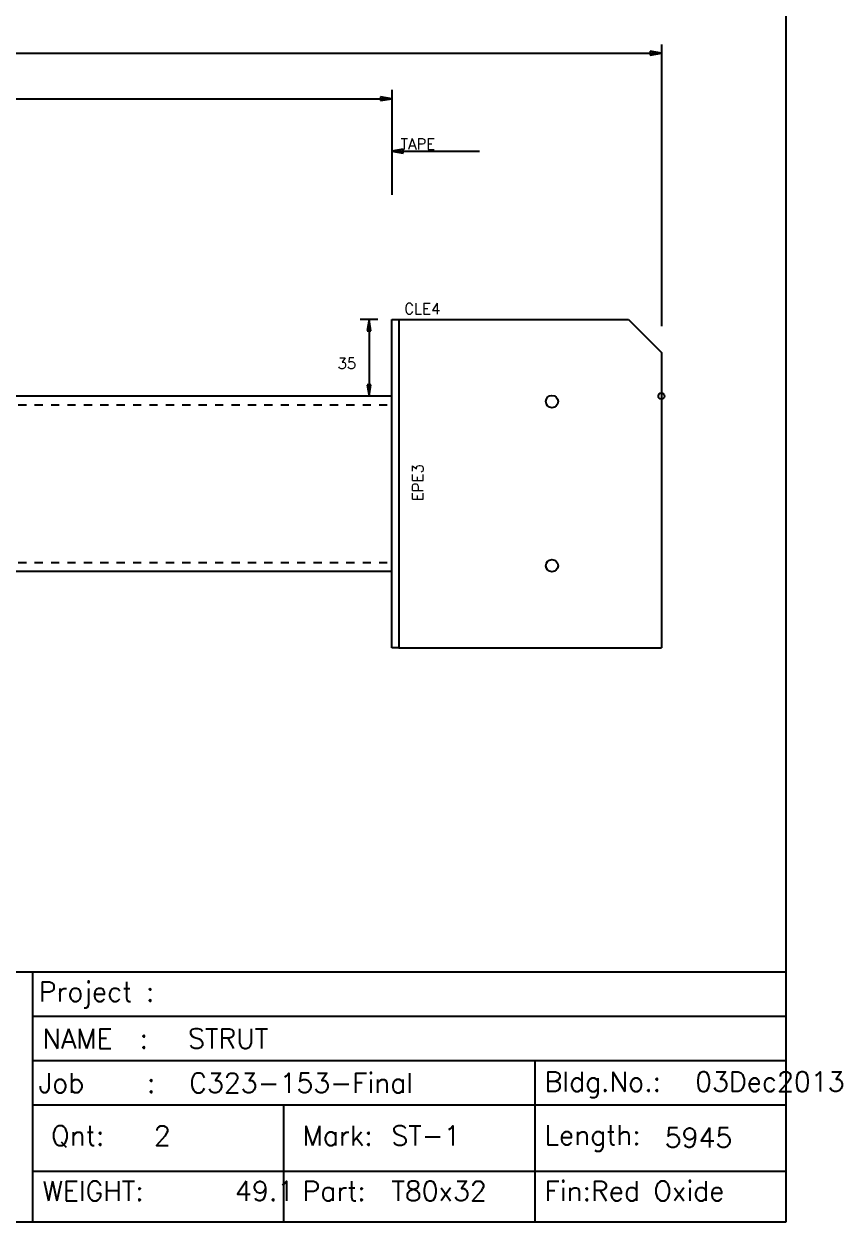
# Model space of a CAD drawing. Extents: x 0 to 428, y 0 to 297.
# Drawn here: x 309.5 to 428.2, y 0 to 173.9 of the extents above; entities that cross this region are included whole.
import ezdxf

# ---------------------------------------------------------------- set-up
doc = ezdxf.new("R2010")
doc.units = 0
doc.linetypes.add('CONTIN', pattern=[0])
doc.linetypes.add('DASHED', pattern=[2.38, 1.19, -1.19])
doc.layers.get('0').update_dxf_attribs({"linetype": 'CONTIN'})
for name, color, linetype in [('1', 7, 'CONTIN'), ('11', 7, 'CONTIN'), ('12', 2, 'CONTIN'), ('13', 2, 'CONTIN'), ('15', 6, 'CONTIN'), ('2', 7, 'CONTIN'), ('22', 7, 'CONTIN'), ('3', 1, 'CONTIN'), ('7', 3, 'DASHED')]:
    doc.layers.add(name, color=color, linetype=linetype)
doc.styles.add('SIMPLEX', font='SIMPLEX')

# ---------------------------------------------------------------- blocks, each defined once
blk = doc.blocks.new('CZEBORDR')
at = {"layer": '22'}
for p, q in [((420, 297), (420, 0)), ((420, 0), (0, 0))]:
    blk.add_line(p, q, dxfattribs=at)
blk = doc.blocks.new('LOGO')
at = {"linetype": 'CONTINUOUS'}
for p, q in [((-230.55, 36.3), (0, 36.3)), ((-138.23, 36.3), (0, 36.3)), ((-138.23, 36.3), (-109.26, 36.3)), ((-109.26, 36.3), (-109.26, 0)), ((-109.26, 36.3), (0, 36.3)), ((0, 36.3), (0, 0)), ((-109.26, 29.89), (0, 29.89)), ((-109.26, 23.45), (0, 23.45)), ((-36.42, 23.45), (-36.42, 0)), ((-109.26, 17.01), (0, 17.01)), ((-72.84, 17.01), (-72.84, 0)), ((-109.26, 7.37), (0, 7.37)), ((0, 0), (-230.55, 0)), ((-109.26, 0), (-138.23, 0))]:
    blk.add_line(p, q, dxfattribs=at)
at = {"layer": '22'}
for p, q in [((0, 297), (0, 0)), ((0, 0), (-420, 0))]:
    blk.add_line(p, q, dxfattribs=at)
at = {"style": 'SIMPLEX'}
for s, height, p in [('Project :', 2.857, (-108.38, 32.01)), ('NAME  :', 2.857, (-107.83, 25.21)), ('STRUT', 2.857, (-86.71, 25.21)), ('Job    :', 2.857, (-108.38, 18.77)), ('C323-153-Final', 2.8575, (-86.53, 18.77)), ('Bldg.No.:', 2.857, (-34.99, 18.96)), ('03Dec2013', 2.857, (-13.14, 18.96)), ('Qnt:', 2.857, (-106.58, 11.12)), ('   2', 2.857, (-98.06, 11.12)), ('Mark:', 2.857, (-70.1, 11.12)), ('ST-1', 2.857, (-57.21, 11.12)), ('Length:', 2.857, (-34.99, 11.2)), ('5945', 2.857, (-17.55, 10.83)), ('WEIGHT:', 2.857, (-107.83, 3.08)), ('     49.1', 2.857, (-90.53, 3.08)), ('Part:', 2.857, (-70.1, 3.08)), ('T80x32', 2.857, (-57.21, 3.08)), ('Fin:Red Oxide', 2.8575, (-34.99, 3.08))]:
    blk.add_text(s, height=height, dxfattribs=at).set_placement(p)
blk = doc.blocks.new('ARROW')
at = {"layer": '2'}
for p, q in [((0, 0), (-1.651, 0.275)), ((-1.651, 0.275), (-1.651, -0.275)), ((-1.651, -0.275), (0, 0))]:
    blk.add_line(p, q, dxfattribs=at)
blk = doc.blocks.new('MAG_CRCL')
at = {"layer": '15'}
blk.add_circle((0, 0), 0.889, dxfattribs=at)
blk = doc.blocks.new('BSEPLT')
at = {"layer": '12'}
for p, q in [((-0.508, 0), (0.508, 0)), ((-0.508, -12.7), (-0.508, 0)), ((0.508, 0), (0.508, -12.7)), ((0.508, -12.7), (-0.508, -12.7))]:
    blk.add_line(p, q, dxfattribs=at)
blk = doc.blocks.new('RED_CRCL')
at = {"layer": '3'}
blk.add_circle((0, 0), 0.889, dxfattribs=at)
blk = doc.blocks.new('CZEPIECE')
at = {"layer": '1'}
for p, q in [((362.85, 55.88), (82.55, 55.88)), ((362.85, 30.48), (362.85, 55.88)), ((82.55, 30.48), (362.85, 30.48))]:
    blk.add_line(p, q, dxfattribs=at)
at = {"layer": '13'}
for p, q in [((363.866, 66.993), (397.204, 66.993)), ((363.866, 66.993), (363.866, 19.368)), ((397.204, 66.993), (401.966, 62.23)), ((401.966, 62.23), (401.966, 19.368)), ((363.866, 19.368), (401.966, 19.368))]:
    blk.add_line(p, q, dxfattribs=at)
at = {"layer": '2'}
for p, q in [((401.966, 106.934), (401.966, 66.04)), ((43.434, 105.664), (401.966, 105.664)), ((362.85, 100.33), (362.85, 91.44)), ((82.55, 99.06), (362.85, 99.06)), ((362.85, 92.71), (362.85, 85.09)), ((362.85, 91.44), (375.55, 91.44)), ((360.818, 66.993), (358.278, 66.993)), ((359.548, 66.993), (359.548, 55.88)), ((360.818, 55.88), (358.278, 55.88))]:
    blk.add_line(p, q, dxfattribs=at)
at = {"layer": '7'}
for p, q in [((82.55, 54.61), (362.85, 54.61)), ((82.55, 31.75), (362.85, 31.75))]:
    blk.add_line(p, q, dxfattribs=at)
at = {"rotation": 180}
blk.add_blockref('ARROW', (362.85, 91.44), dxfattribs=at)
at = {"yscale": 3.75, "zscale": 3.75}
blk.add_blockref('BSEPLT', (363.358, 66.993), dxfattribs=at)
blk.add_blockref('BSEPLT', (363.358, 66.993), dxfattribs=at)
at = {"layer": '13'}
for p in [(386.091, 55.086), (386.091, 31.274)]:
    blk.add_blockref('RED_CRCL', p, dxfattribs=at)
at = {"layer": '15', "xscale": 0.5, "yscale": 0.5, "zscale": 0.5}
blk.add_blockref('MAG_CRCL', (401.966, 55.88), dxfattribs=at)
at = {"layer": '2'}
for p in [(401.966, 105.664), (362.85, 99.06)]:
    blk.add_blockref('ARROW', p, dxfattribs=at)
for p, rotation in [((359.548, 66.993), 90), ((359.548, 55.88), -90)]:
    blk.add_blockref('ARROW', p, dxfattribs=dict(at, rotation=rotation))
at = {"layer": '11', "style": 'SIMPLEX'}
blk.add_text('35', height=1.587, dxfattribs=at).set_placement((354.976, 59.849))
at = {"layer": '2', "style": 'SIMPLEX'}
blk.add_text('TAPE', height=1.587, dxfattribs=at).set_placement((364.12, 91.694))
at = {"layer": '3', "style": 'SIMPLEX'}
blk.add_text('CLE4', height=1.587, dxfattribs=at).set_placement((364.66, 67.786))
blk.add_text('EPE3', height=1.587, rotation=90, dxfattribs=at).set_placement((367.422, 40.64))

msp = doc.modelspace()

# ---------------------------------------------------------------- block references
msp.add_blockref('CZEPIECE', (0, 64))
at = {"layer": '1'}
msp.add_blockref('CZEBORDR', (0, 0), dxfattribs=at)
at = {"layer": '2'}
msp.add_blockref('LOGO', (420, 0), dxfattribs=at)

doc.saveas('drawing.dxf')
